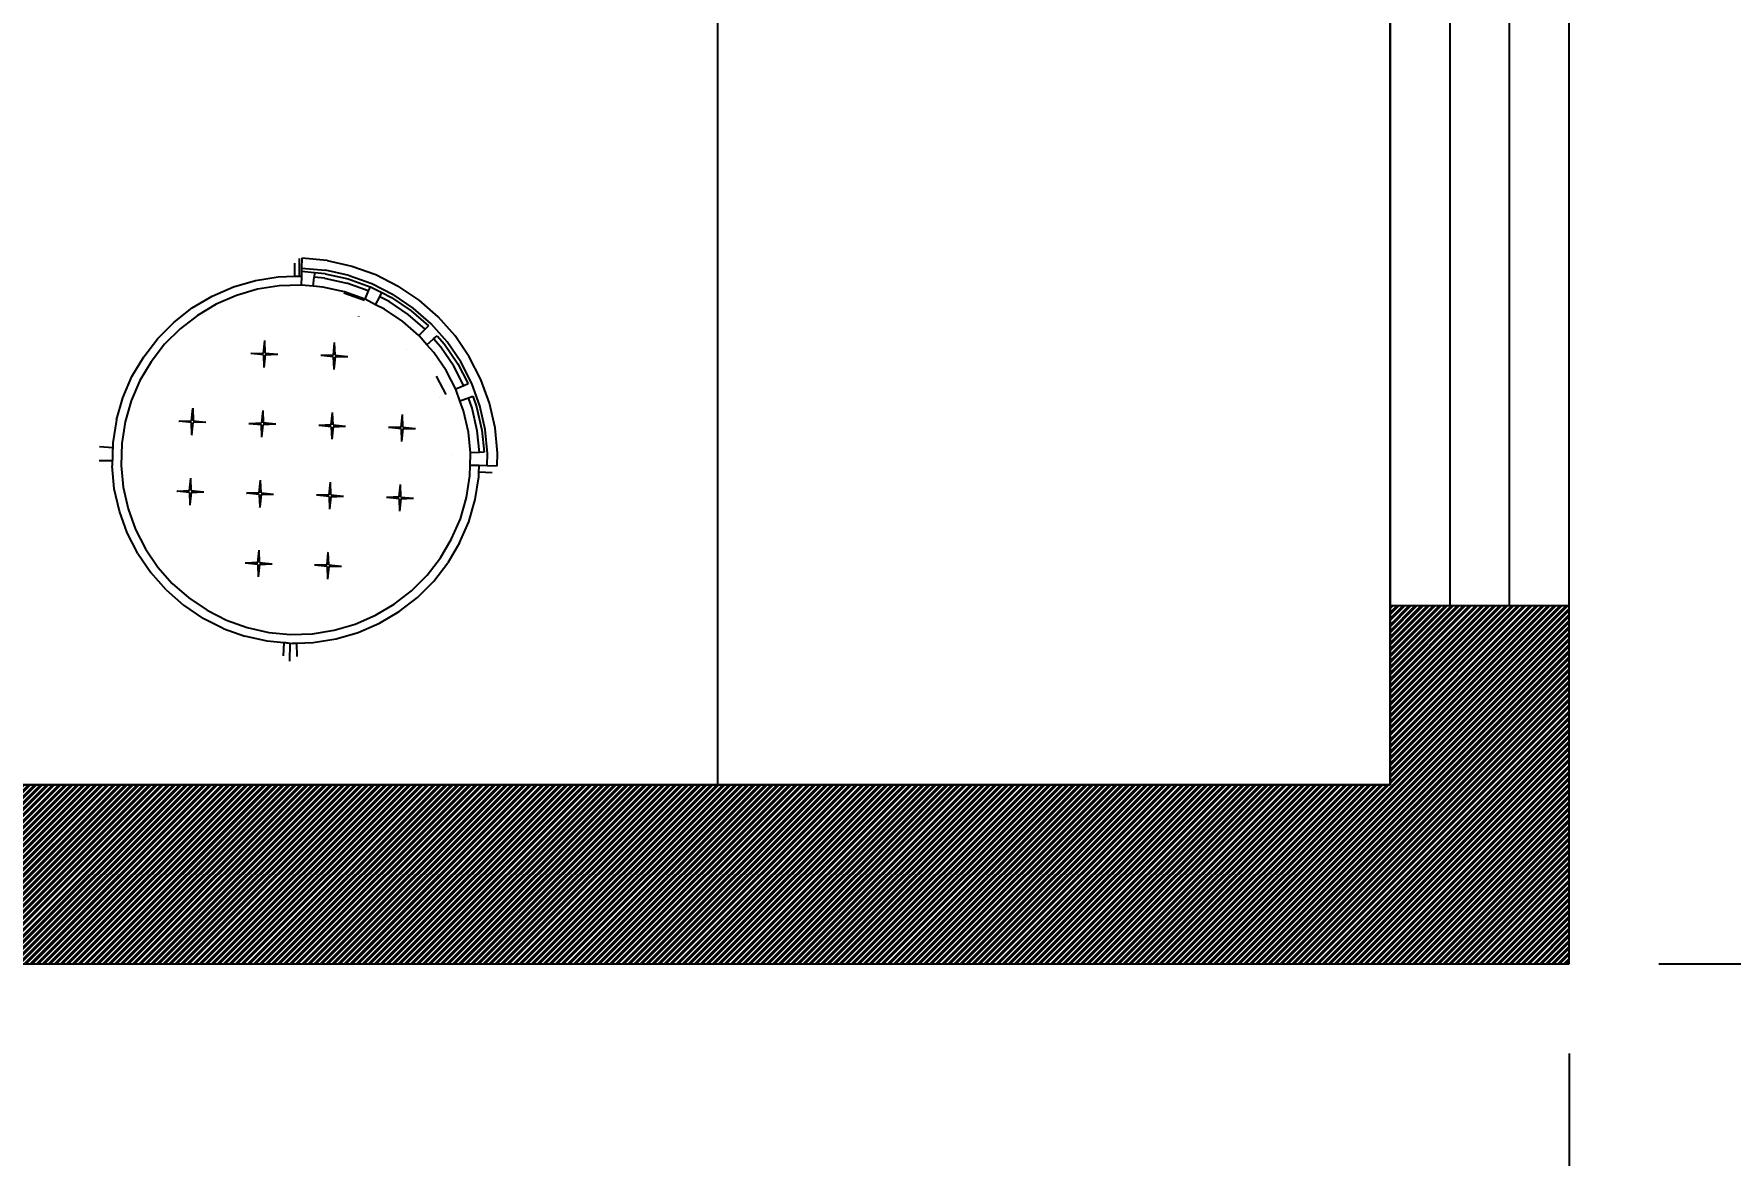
# Model space of a CAD drawing. Header units: millimetres. Extents: x -1966 to 205283, y -140015 to 7000.
# Drawn here: x 99962 to 101854, y -25970 to -24718 of the extents above; entities that cross this region are included whole.
import ezdxf

# ---------------------------------------------------------------- set-up
doc = ezdxf.new("R2010")
doc.units = ezdxf.units.MM
doc.header["$LTSCALE"] = 1000
doc.layers.add('草图平面 01', color=7, linetype='Continuous')
doc.styles.add('.WA_Romans', font='romans.shx', dxfattribs={"width": 0.75})
doc.dimstyles.new('ID-100', dxfattribs={"dimscale": 100, "dimtxt": 3, "dimasz": 2, "dimexe": 1.5, "dimexo": 1, "dimgap": 1, "dimtad": 1, "dimtoh": 1, "dimdec": 0, "dimzin": 3, "dimdsep": 46, "dimtxsty": '.WA_Romans', "dimblk": 'ID_tick', "dimcen": 0, "dimdle": 1.5, "dimclrd": 8, "dimclre": 8, "dimclrt": 256, "dimadec": 0, "dimazin": 0, "dimtfac": 0.075, "dimtdec": 0, "dimtix": 1, "dimtmove": 2, "dimatfit": 1, "dimfxl": 1, "dimtolj": 1, "dimtzin": 0, "dimlwd": -1, "dimlwe": -1, "dimarcsym": 0})

# ---------------------------------------------------------------- blocks, each defined once
blk = doc.blocks.new('ID_tick')
at = {"color": 0, "linetype": 'ByBlock'}
blk.add_line((-1, 0), (0.75, 0), dxfattribs=at)
blk.add_lwpolyline([(-0.3536, -0.3536, 0.16, 0.16, 0), (0.3536, 0.3536, 0.1273, 0.1273, 0)], format="xyseb", dxfattribs=at)
blk = doc.blocks.new('*D24')
at = {"color": 8, "transparency": 16777216}
for p, q in [((101775.1, -11556.3), (102900.3, -11556.3)), ((102750.3, -11756.3), (102750.3, -25556.3)), ((101775.1, -25756.3), (102900.3, -25756.3))]:
    blk.add_line(p, q, dxfattribs=at)
at = {"layer": 'Defpoints', "color": 0, "transparency": 16777216}
for p in [(101675.1, -11556.3), (101675.1, -25756.3), (102750.3, -25756.3)]:
    blk.add_point(p, dxfattribs=at)
at = {"color": 8, "transparency": 16777216, "xscale": 200, "yscale": 200, "zscale": 200}
for p, rotation in [((102750.3, -11556.3), 90), ((102750.3, -25756.3), 270)]:
    blk.add_blockref('ID_tick', p, dxfattribs=dict(at, rotation=rotation))
at = {"transparency": 16777216, "insert": (102500.3, -18656.3), "char_height": 300, "attachment_point": 5, "rotation": 90, "style": '.WA_Romans'}
blk.add_mtext('\\A1;14200', dxfattribs=at)
blk = doc.blocks.new('*D34')
at = {"color": 8, "transparency": 16777216}
for p, q in [((90477.3, -25856.3), (90477.3, -28529.5)), ((101675.1, -25856.3), (101675.1, -28529.5)), ((90677.3, -28379.5), (101475.1, -28379.5))]:
    blk.add_line(p, q, dxfattribs=at)
at = {"layer": 'Defpoints', "color": 0, "transparency": 16777216}
for p in [(90477.3, -25756.3), (101675.1, -25756.3), (101675.1, -28379.5)]:
    blk.add_point(p, dxfattribs=at)
at = {"color": 8, "transparency": 16777216, "xscale": 200, "yscale": 200, "zscale": 200, "rotation": 180}
blk.add_blockref('ID_tick', (90477.3, -28379.5), dxfattribs=at)
at = {"color": 8, "transparency": 16777216, "xscale": 200, "yscale": 200, "zscale": 200}
blk.add_blockref('ID_tick', (101675.1, -28379.5), dxfattribs=at)
at = {"transparency": 16777216, "insert": (96076.2, -28129.5), "char_height": 300, "attachment_point": 5, "style": '.WA_Romans'}
blk.add_mtext('\\A1;11200', dxfattribs=at)

msp = doc.modelspace()

# ---------------------------------------------------------------- hatches: boundary and pattern name
h = msp.add_hatch()
h.set_pattern_fill('ANSI32', color=256)
h.set_pattern_definition([(45, (-300.8124, 21923.082), (-3.36759605, 3.36759605), []), (45, (-298.5674, 21923.082), (-3.36759605, 3.36759605), [])])
h.paths.add_polyline_path([(91775.1, -11556.3), (85475.1, -11556.3), (85475.1, -14456.3), (85675.1, -14456.3), (85675.1, -13956.3), (85675.1, -11756.3), (91775.1, -11756.3)])
h.paths.add_polyline_path([(85475.1, -17576.5), (85475.1, -17713.6, 0.468176), (88775.1, -22150.7), (90477.3, -25756.3), (91477.3, -25756.3), (96875.1, -25756.3), (96875.1, -25656.3), (96875.1, -25556.3), (90698.4, -25556.3), (90602.7, -25556.3), (88975.1, -22156.3), (88975.1, -21156.3), (88775.1, -21156.3), (88775.1, -21950.4, -0.465706), (85665.7, -17776.5), (87775.1, -17776.5), (87775.1, -17576.5), (85668.5, -17576.5), (85675.1, -17076.5), (85675.1, -15356.3), (85475.1, -15356.3)])
h.paths.add_polyline_path([(100725.1, -25556.3), (98875.1, -25556.3), (98875.1, -25756.3), (101675.1, -25756.3), (101675.1, -25356.3), (101475.1, -25356.3), (101475.1, -25556.3)])
h.paths.add_polyline_path([(101675.1, -11556.3), (101275.1, -11556.3), (101275.1, -11756.3), (101475.1, -11756.3), (101475.1, -11956.3), (101675.1, -11956.3)])

# ---------------------------------------------------------------- linework, layer by layer
for p, q in [((101541.7, -11956.3), (101541.7, -25356.3)), ((100725.1, -25556.3), (100725.1, -20556.3)), ((101475.1, -20556.3), (101475.1, -25556.3)), ((100253.5, -24989), (100253.4, -24974.3)), ((100258.5, -24988.9), (100258.4, -24969.1)), ((100261.3, -24968.8), (100260.9, -24979.8)), ((100289.4, -24971.4), (100261.3, -24968.8)), ((100289.4, -24971.4), (100317, -24977.6)), ((100184.8, -25000.9), (100209.5, -24993.7)), ((100209.5, -24993.7), (100234.9, -24989.6)), ((100234.9, -24989.6), (100253.5, -24989)), ((100253.5, -24989), (100253.7, -24989)), ((100253.7, -24989), (100254.5, -24989)), ((100254.5, -24989), (100255.6, -24989)), ((100255.6, -24989), (100257, -24988.9)), ((100257, -24988.9), (100258.5, -24988.9)), ((100258.5, -24988.9), (100260.7, -24988.8)), ((100260.7, -24988.8), (100260.4, -24998.8)), ((100260.8, -24983.7), (100260.7, -24988.8)), ((100260.9, -24979.8), (100260.8, -24983.7)), ((100275.4, -24985), (100260.8, -24983.7)), ((100260.9, -24979.8), (100287.7, -24982.3)), ((100273.9, -25000.1), (100274.9, -24990.1)), ((100275.4, -24985), (100274.9, -24990.1)), ((100286.3, -24991.2), (100274.9, -24990.1)), ((100287.1, -24986.1), (100275.4, -24985)), ((100286.3, -24991.2), (100311.4, -24996.8)), ((100287.1, -24986.1), (100312.9, -24991.8)), ((100313.9, -24988.1), (100287.7, -24982.3)), ((100312.9, -24991.8), (100337.3, -25000.6)), ((100313.9, -24988.1), (100339.2, -24997.2)), ((100317, -24977.6), (100343.6, -24987.1)), ((100343.6, -24987.1), (100368.8, -24999.9)), ((100139, -25024.3), (100161.2, -25011.2)), ((100161.2, -25011.2), (100184.8, -25000.9)), ((100188.2, -25010.3), (100165.7, -25020.1)), ((100211.7, -25003.4), (100188.2, -25010.3)), ((100235.9, -24999.6), (100211.7, -25003.4)), ((100260.4, -24998.8), (100235.9, -24999.6)), ((100273.9, -25000.1), (100260.4, -24998.8)), ((100284.7, -25001.1), (100273.9, -25000.1)), ((100308.6, -25006.4), (100284.7, -25001.1)), ((100331.1, -25016), (100308.2, -25007.8)), ((100331.4, -25014.5), (100308.6, -25006.4)), ((100335.3, -25005.3), (100311.4, -24996.8)), ((100335.3, -25005.3), (100331.4, -25014.5)), ((100337.3, -25000.6), (100335.3, -25005.3)), ((100337.3, -25000.6), (100337.7, -25000.7)), ((100337.7, -25000.7), (100350.4, -25007.2)), ((100339.2, -24997.2), (100363.2, -25009.4)), ((100343.5, -25020.7), (100348.1, -25011.8)), ((100348.1, -25011.8), (100350.4, -25007.2)), ((100358.6, -25017.1), (100348.1, -25011.8)), ((100350.4, -25007.2), (100361.2, -25012.7)), ((100361.2, -25012.7), (100383.1, -25027.5)), ((100385.4, -25024.4), (100363.2, -25009.4)), ((100392.2, -25015.8), (100368.8, -24999.9)), ((100118.7, -25040.1), (100139, -25024.3)), ((100144.7, -25032.6), (100125.3, -25047.6)), ((100165.7, -25020.1), (100144.7, -25032.6)), ((100331.7, -25014.6), (100331.4, -25014.5)), ((100343.5, -25020.7), (100331.7, -25014.6)), ((100353.5, -25025.7), (100343.5, -25020.7)), ((100373.8, -25039.5), (100353.5, -25025.7)), ((100379.9, -25031.6), (100358.6, -25017.1)), ((100398.7, -25048.1), (100379.9, -25031.6)), ((100383.1, -25027.5), (100402.3, -25044.4)), ((100405.6, -25042.2), (100385.4, -25024.4)), ((100413.4, -25034.4), (100392.2, -25015.8)), ((100100.5, -25058.3), (100118.7, -25040.1)), ((100125.3, -25047.6), (100108, -25064.9)), ((100324.4, -25034), (100324.3, -25034.2)), ((100391.7, -25055.2), (100373.8, -25039.5)), ((100398.7, -25048.1), (100391.7, -25055.2)), ((100402.3, -25044.4), (100398.7, -25048.1)), ((100423.4, -25062.3), (100405.6, -25042.2)), ((100432.1, -25055.6), (100413.4, -25034.4)), ((100084.8, -25078.7), (100100.5, -25058.3)), ((100108, -25064.9), (100093.1, -25084.3)), ((100218.4, -25074.6), (100219.8, -25060.9)), ((100219.8, -25060.9), (100219.9, -25060.6)), ((100220.4, -25074.6), (100219.8, -25060.9)), ((100296.4, -25076.9), (100297.8, -25063.3)), ((100297.8, -25063.3), (100297.8, -25063)), ((100298.4, -25077), (100297.8, -25063.3)), ((100392.2, -25055.6), (100391.7, -25055.2)), ((100400.7, -25065.3), (100392.2, -25055.6)), ((100400.7, -25065.3), (100408.2, -25058.7)), ((100408.4, -25074), (100400.7, -25065.3)), ((100408.2, -25058.7), (100412.1, -25055.4)), ((100416.3, -25067.9), (100408.2, -25058.7)), ((100412.1, -25055.4), (100420.4, -25064.7)), ((100430.8, -25089.1), (100416.3, -25067.9)), ((100420.4, -25064.7), (100435.2, -25086.5)), ((100438.6, -25084.5), (100423.4, -25062.3)), ((100448, -25078.9), (100432.1, -25055.6)), ((100071.7, -25100.9), (100084.8, -25078.7)), ((100093.1, -25084.3), (100080.6, -25105.4)), ((100204.8, -25075.1), (100204.4, -25075.1)), ((100204.8, -25075.1), (100218.4, -25074.6)), ((100218.4, -25076.6), (100204.8, -25075.1)), ((100218.4, -25076.6), (100218.9, -25090.6)), ((100220.4, -25076.6), (100218.9, -25090.6)), ((100220.4, -25074.6), (100234.1, -25076)), ((100220.4, -25076.6), (100234.1, -25076)), ((100234.1, -25076), (100234.4, -25076)), ((100282.7, -25077.5), (100282.4, -25077.5)), ((100296.4, -25076.9), (100282.7, -25077.5)), ((100296.3, -25078.9), (100282.7, -25077.5)), ((100296.3, -25078.9), (100296.9, -25092.6)), ((100298.3, -25079), (100296.9, -25092.6)), ((100298.3, -25079), (100312, -25078.4)), ((100298.4, -25077), (100312, -25078.4)), ((100312, -25078.4), (100312.4, -25078.4)), ((100378, -25070.8), (100377.9, -25070.8)), ((100422.2, -25094.2), (100408.4, -25074)), ((100442, -25111.1), (100430.8, -25089.1)), ((100435.2, -25086.5), (100446.7, -25109)), ((100450.8, -25108.5), (100438.6, -25084.5)), ((100460.9, -25104.1), (100448, -25078.9)), ((100061.5, -25124.5), (100071.7, -25100.9)), ((100080.6, -25105.4), (100070.9, -25127.9)), ((100296.9, -25092.6), (100296.9, -25092.9)), ((100422, -25121), (100411.5, -25100.6)), ((100432.9, -25115.1), (100422.2, -25094.2)), ((100459.9, -25133.7), (100450.8, -25108.5)), ((100470.5, -25130.7), (100460.9, -25104.1)), ((100054.3, -25149.2), (100061.5, -25124.5)), ((100414.4, -25124.6), (100414.4, -25124.6)), ((100442, -25111.1), (100432.9, -25115.1)), ((100433.3, -25116), (100432.9, -25115.1)), ((100437.6, -25127.9), (100433.3, -25116)), ((100437.6, -25127.9), (100447, -25124.5)), ((100446.7, -25109), (100442, -25111.1)), ((100447, -25124.5), (100451.8, -25122.8)), ((100451.3, -25136.3), (100447, -25124.5)), ((100451.8, -25122.8), (100456.2, -25134.8)), ((100070.9, -25127.9), (100064.1, -25151.4)), ((100138.1, -25150.2), (100139.5, -25136.5)), ((100139.5, -25136.2), (100139.5, -25136.5)), ((100139.5, -25136.5), (100140.1, -25150.2)), ((100217.5, -25138.9), (100216.1, -25152.5)), ((100217.5, -25138.9), (100217.5, -25138.6)), ((100217.5, -25138.9), (100218.1, -25152.6)), ((100294, -25154.9), (100295.5, -25141.3)), ((100295.5, -25141.3), (100295.5, -25140.9)), ((100296, -25154.9), (100295.5, -25141.3)), ((100372, -25157.2), (100373.4, -25143.6)), ((100373.4, -25143.6), (100373.4, -25143.3)), ((100374, -25157.3), (100373.4, -25143.6)), ((100441.7, -25139.1), (100437.6, -25127.9)), ((100447, -25163), (100441.7, -25139.1)), ((100456.9, -25161.4), (100451.3, -25136.3)), ((100456.2, -25134.8), (100462, -25160.6)), ((100465.8, -25160), (100459.9, -25133.7)), ((100476.7, -25158.2), (100470.5, -25130.7)), ((100054.3, -25149.2), (100050.4, -25174.7)), ((100064.1, -25151.4), (100060.3, -25175.6)), ((100124.1, -25150.7), (100124.4, -25150.8)), ((100124.4, -25150.8), (100138.1, -25150.2)), ((100138.1, -25152.2), (100124.4, -25150.8)), ((100138.6, -25165.8), (100138.1, -25152.2)), ((100138.6, -25165.8), (100140.1, -25152.2)), ((100140.1, -25150.2), (100153.7, -25151.6)), ((100153.7, -25151.6), (100140.1, -25152.2)), ((100153.7, -25151.6), (100154.1, -25151.6)), ((100202.1, -25153.1), (100202.4, -25153.1)), ((100202.4, -25153.1), (100216.1, -25152.5)), ((100202.4, -25153.1), (100216, -25154.5)), ((100216.6, -25168.2), (100216, -25154.5)), ((100216.6, -25168.2), (100218, -25154.6)), ((100231.7, -25154), (100218, -25154.6)), ((100231.7, -25154), (100218.1, -25152.6)), ((100232, -25154), (100231.7, -25154)), ((100280.4, -25155.5), (100280, -25155.5)), ((100294, -25154.9), (100280.4, -25155.5)), ((100294, -25156.9), (100280.4, -25155.5)), ((100294, -25156.9), (100294.6, -25170.6)), ((100296, -25156.9), (100294.6, -25170.6)), ((100296, -25154.9), (100309.7, -25156.4)), ((100296, -25156.9), (100309.7, -25156.4)), ((100309.7, -25156.4), (100310, -25156.4)), ((100358.3, -25157.8), (100358, -25157.8)), ((100372, -25157.2), (100358.3, -25157.8)), ((100371.9, -25159.2), (100358.3, -25157.8)), ((100371.9, -25159.2), (100372.5, -25172.9)), ((100373.9, -25159.3), (100372.5, -25172.9)), ((100373.9, -25159.3), (100387.6, -25158.7)), ((100374, -25157.3), (100387.6, -25158.7)), ((100387.6, -25158.7), (100388, -25158.7)), ((100449.2, -25186), (100447, -25163)), ((100459.2, -25185.6), (100456.9, -25161.4)), ((100462, -25160.6), (100464.4, -25185.4)), ((100468.4, -25186.7), (100465.8, -25160)), ((100479.3, -25186.4), (100476.7, -25158.2)), ((100050.2, -25180.4), (100035.5, -25179.4)), ((100050.1, -25183.8), (100050, -25185.4)), ((100050.2, -25181.3), (100050.1, -25182.4)), ((100050.1, -25182.4), (100050.1, -25183.8)), ((100050.4, -25174.7), (100050.2, -25180.4)), ((100050.2, -25180.4), (100050.2, -25180.6)), ((100050.2, -25180.6), (100050.2, -25181.3)), ((100060.3, -25175.6), (100059.6, -25200.1)), ((100138.6, -25165.8), (100138.6, -25166.2)), ((100216.6, -25168.5), (100216.6, -25168.2)), ((100294.6, -25170.6), (100294.6, -25170.9)), ((100372.5, -25172.9), (100372.5, -25173.3)), ((100035, -25194.7), (100049.7, -25194.7)), ((100049.7, -25194.7), (100049.6, -25200.4)), ((100052, -25226), (100049.6, -25200.4)), ((100049.8, -25194.4), (100049.7, -25194.7)), ((100049.9, -25191.2), (100049.8, -25192.6)), ((100049.8, -25192.6), (100049.8, -25193.7)), ((100049.8, -25193.7), (100049.8, -25194.4)), ((100050, -25185.4), (100049.9, -25189.7)), ((100049.9, -25189.7), (100049.9, -25191.2)), ((100059.6, -25200.1), (100061.9, -25224.4)), ((100428.6, -25188), (100428.6, -25188)), ((100448.6, -25211.8), (100449, -25199.6)), ((100449, -25199.6), (100449.4, -25187.3)), ((100449, -25199.6), (100459, -25199.9)), ((100459.2, -25185.6), (100449.2, -25186)), ((100449.4, -25187.3), (100449.2, -25186)), ((100458.9, -25202), (100459, -25199.9)), ((100458.9, -25203.6), (100458.9, -25202)), ((100459, -25199.9), (100468, -25200.2)), ((100464.4, -25185.4), (100459.2, -25185.6)), ((100468, -25200.2), (100468.4, -25186.7)), ((100468, -25200.2), (100478.9, -25200.5)), ((100478.9, -25200.5), (100479.3, -25186.4)), ((100135.8, -25228.1), (100137.2, -25214.5)), ((100137.2, -25214.5), (100137.2, -25214.2)), ((100137.8, -25228.2), (100137.2, -25214.5)), ((100213.7, -25230.5), (100215.1, -25216.9)), ((100215.1, -25216.9), (100215.1, -25216.5)), ((100215.7, -25230.5), (100215.1, -25216.9)), ((100291.7, -25232.8), (100293.1, -25219.2)), ((100293.1, -25219.2), (100293.1, -25218.9)), ((100293.7, -25232.9), (100293.1, -25219.2)), ((100369.7, -25235.2), (100371.1, -25221.6)), ((100371.1, -25221.6), (100371.1, -25221.2)), ((100371.6, -25235.3), (100371.1, -25221.6)), ((100444.8, -25236), (100448.6, -25211.8)), ((100454.6, -25238.2), (100458.6, -25212.7)), ((100458.6, -25212.7), (100458.8, -25207)), ((100458.8, -25205), (100458.9, -25203.6)), ((100458.8, -25206.1), (100458.8, -25205)), ((100458.8, -25206.8), (100458.8, -25206.1)), ((100458.8, -25207), (100458.8, -25206.8)), ((100458.8, -25207), (100473.4, -25208)), ((100057.7, -25251.1), (100052, -25226)), ((100061.9, -25224.4), (100067.3, -25248.3)), ((100121.7, -25228.7), (100122.1, -25228.7)), ((100122.1, -25228.7), (100135.8, -25228.1)), ((100135.7, -25230.1), (100122.1, -25228.7)), ((100135.7, -25230.1), (100136.3, -25243.8)), ((100137.7, -25230.2), (100136.3, -25243.8)), ((100137.7, -25230.2), (100151.4, -25229.6)), ((100137.8, -25228.2), (100151.4, -25229.6)), ((100151.4, -25229.6), (100151.7, -25229.6)), ((100199.4, -25231.1), (100199.7, -25231.1)), ((100200, -25231.1), (100199.7, -25231.1)), ((100213.7, -25230.5), (100200, -25231.1)), ((100213.7, -25232.5), (100200, -25231.1)), ((100213.7, -25232.5), (100214.2, -25246.2)), ((100215.7, -25232.5), (100214.2, -25246.2)), ((100215.7, -25230.5), (100229.3, -25232)), ((100215.7, -25232.5), (100229.3, -25232)), ((100229.3, -25232), (100229.7, -25232)), ((100278, -25233.4), (100277.7, -25233.4)), ((100291.7, -25232.8), (100278, -25233.4)), ((100291.6, -25234.8), (100278, -25233.4)), ((100291.6, -25234.8), (100292.2, -25248.5)), ((100293.6, -25234.9), (100292.2, -25248.5)), ((100293.6, -25234.9), (100307.3, -25234.3)), ((100293.7, -25232.9), (100307.3, -25234.3)), ((100307.3, -25234.3), (100307.6, -25234.3)), ((100356, -25235.8), (100355.6, -25235.8)), ((100369.7, -25235.2), (100356, -25235.8)), ((100369.6, -25237.2), (100356, -25235.8)), ((100369.6, -25237.2), (100370.2, -25250.9)), ((100371.6, -25237.3), (100370.2, -25250.9)), ((100371.6, -25235.3), (100385.3, -25236.7)), ((100371.6, -25237.3), (100385.3, -25236.7)), ((100385.3, -25236.7), (100385.6, -25236.7)), ((100438, -25259.5), (100444.8, -25236)), ((100447.4, -25262.9), (100454.6, -25238.2)), ((100066.4, -25275.3), (100057.7, -25251.1)), ((100067.3, -25248.3), (100075.6, -25271.4)), ((100136.3, -25243.8), (100136.3, -25244.2)), ((100214.2, -25246.2), (100214.2, -25246.5)), ((100214.2, -25246.9), (100214.2, -25246.5)), ((100292.2, -25248.5), (100292.2, -25248.9)), ((100370.2, -25250.9), (100370.2, -25251.2)), ((100428.3, -25282), (100438, -25259.5)), ((100078.1, -25298.3), (100066.4, -25275.3)), ((100075.6, -25271.4), (100086.7, -25293.2)), ((100437.2, -25286.5), (100447.4, -25262.9)), ((100086.7, -25293.2), (100100.5, -25313.4)), ((100212.1, -25308.5), (100213.5, -25294.9)), ((100213.5, -25294.9), (100213.5, -25294.5)), ((100214.1, -25308.5), (100213.5, -25294.9)), ((100289.3, -25310.8), (100290.7, -25297.2)), ((100290.7, -25297.2), (100290.8, -25296.8)), ((100291.3, -25310.9), (100290.7, -25297.2)), ((100415.9, -25303.1), (100428.3, -25282)), ((100437.2, -25286.5), (100424.2, -25308.7)), ((100078.1, -25298.3), (100092.6, -25319.5)), ((100100.5, -25313.4), (100116.7, -25331.8)), ((100198.4, -25309.1), (100198.1, -25309)), ((100212.1, -25308.5), (100198.4, -25309.1)), ((100212, -25310.5), (100198.4, -25309.1)), ((100212, -25310.5), (100212.6, -25324.2)), ((100214, -25310.5), (100212.6, -25324.2)), ((100214, -25310.5), (100227.7, -25309.9)), ((100214.1, -25308.5), (100227.7, -25309.9)), ((100227.7, -25309.9), (100228, -25310)), ((100275.6, -25311.4), (100275.3, -25311.4)), ((100289.3, -25310.8), (100275.6, -25311.4)), ((100289.3, -25312.8), (100275.6, -25311.4)), ((100289.3, -25312.8), (100289.9, -25326.5)), ((100291.3, -25312.9), (100289.9, -25326.5)), ((100291.3, -25310.9), (100304.9, -25312.3)), ((100291.3, -25312.9), (100304.9, -25312.3)), ((100304.9, -25312.3), (100305.3, -25312.3)), ((100400.9, -25322.5), (100415.9, -25303.1)), ((100408.4, -25329.1), (100424.2, -25308.7)), ((100109.7, -25338.8), (100092.6, -25319.5)), ((100116.7, -25331.8), (100135.1, -25347.9)), ((100212.6, -25324.2), (100212.6, -25324.5)), ((100289.9, -25326.5), (100289.8, -25326.8)), ((100383.6, -25339.8), (100400.9, -25322.5)), ((100390.2, -25347.3), (100408.4, -25329.1)), ((100109.7, -25338.8), (100129, -25355.8)), ((100135.1, -25347.9), (100155.4, -25361.7)), ((100364.3, -25354.8), (100383.6, -25339.8)), ((100369.9, -25363.1), (100390.2, -25347.3)), ((100129, -25355.8), (100150.3, -25370.3)), ((100173.3, -25381.9), (100150.3, -25370.3)), ((100155.4, -25361.7), (100177.2, -25372.8)), ((100177.2, -25372.8), (100200.3, -25381)), ((100320.7, -25377.1), (100343.2, -25367.3)), ((100343.2, -25367.3), (100364.3, -25354.8)), ((100347.8, -25376.2), (100369.9, -25363.1)), ((101475.1, -25556.3), (101475.1, -25356.3)), ((101475.1, -25356.3), (101675.1, -25356.3)), ((100173.3, -25381.9), (100197.5, -25390.6)), ((100222.6, -25396.2), (100197.5, -25390.6)), ((100200.3, -25381), (100224.2, -25386.3)), ((100224.2, -25386.3), (100248.6, -25388.6)), ((100248.6, -25388.6), (100273.1, -25387.8)), ((100273.1, -25387.8), (100297.2, -25384)), ((100297.2, -25384), (100320.7, -25377.1)), ((100299.4, -25393.7), (100324.1, -25386.5)), ((100324.1, -25386.5), (100347.8, -25376.2)), ((100241.1, -25397.9), (100222.6, -25396.2)), ((100241.1, -25397.9), (100240.2, -25412.6)), ((100241.4, -25398), (100241.1, -25397.9)), ((100242.1, -25398), (100241.4, -25398)), ((100243.2, -25398.1), (100242.1, -25398)), ((100244.6, -25398.3), (100243.2, -25398.1)), ((100246.1, -25398.4), (100244.6, -25398.3)), ((100248.3, -25398.6), (100246.1, -25398.4)), ((100247.7, -25418.4), (100248.3, -25398.6)), ((100248.3, -25398.6), (100250.4, -25398.5)), ((100250.4, -25398.5), (100252, -25398.5)), ((100252, -25398.5), (100253.4, -25398.4)), ((100253.4, -25398.4), (100254.5, -25398.4)), ((100254.5, -25398.4), (100255.2, -25398.4)), ((100255.2, -25398.4), (100255.4, -25398.4)), ((100255.4, -25398.4), (100274, -25397.8)), ((100255.4, -25398.4), (100255.5, -25413.1)), ((100274, -25397.8), (100299.4, -25393.7)), ((101475.1, -25556.3), (100725.1, -25556.3))]:
    msp.add_line(p, q)
at = {"layer": '草图平面 01'}
for p, q in [((101675.1, -25756.3), (101675.1, -11556.3)), ((101608.4, -25356.3), (101608.4, -11956.3)), ((101475.1, -25556.3), (101475.1, -13756.3)), ((101475.1, -22056.3), (101475.1, -25556.3)), ((98875.1, -25556.3), (101475.1, -25556.3)), ((101475.1, -25556.3), (98875.1, -25556.3)), ((101475.1, -25556.3), (98975.1, -25556.3)), ((98875.1, -25756.3), (101675.1, -25756.3))]:
    msp.add_line(p, q, dxfattribs=at)

# ---------------------------------------------------------------- dimensions: what is measured, and where the dimension line sits
dim = msp.add_linear_dim(base=(102750.3, -25756.3), p1=(101675.1, -11556.3), p2=(101675.1, -25756.3), angle=90, dimstyle='ID-100')
dim.commit()
dim.dimension.update_dxf_attribs({"geometry": '*D24', "text_midpoint": (102500.3, -18656.3)})
dim = msp.add_linear_dim(base=(101675.1, -28379.5), p1=(90477.3, -25756.3), p2=(101675.1, -25756.3), text='11200', dimstyle='ID-100')
dim.commit()
dim.dimension.update_dxf_attribs({"geometry": '*D34', "text_midpoint": (96076.2, -28129.5)})

doc.saveas('drawing.dxf')
